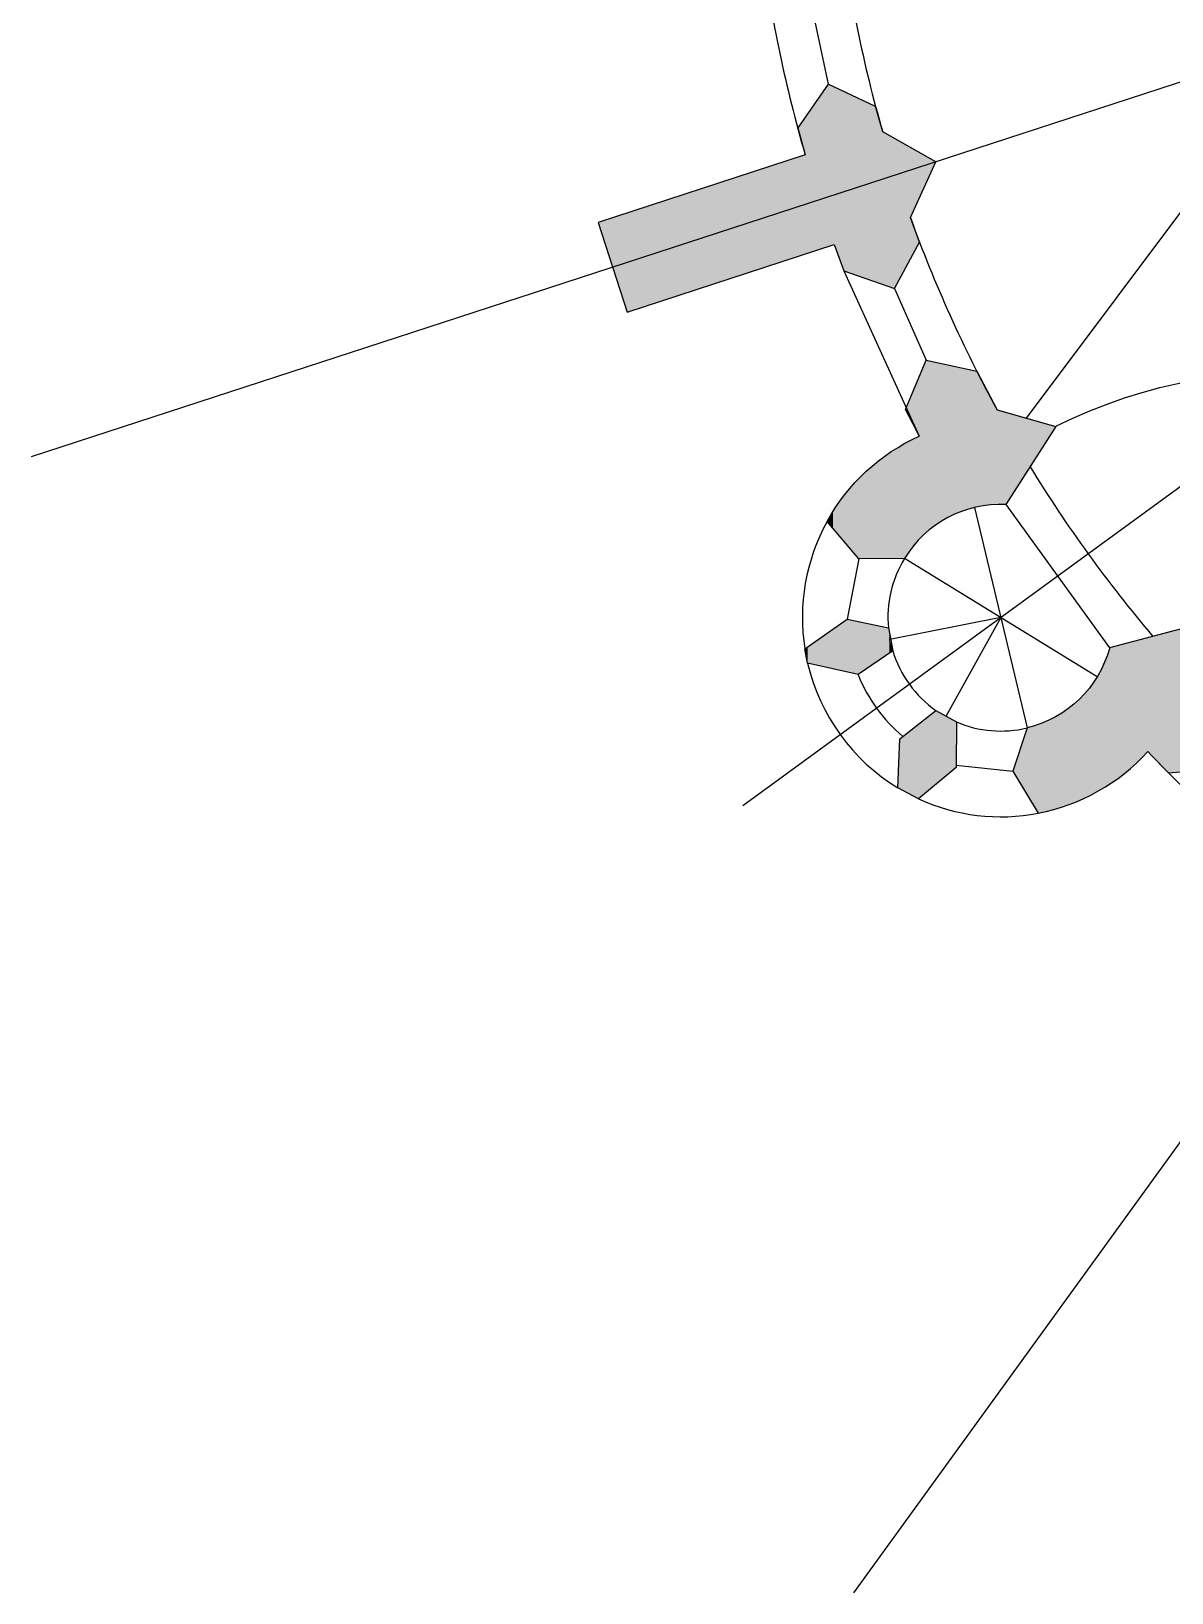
# Model space of a CAD drawing. Extents: x 146 to 208, y -275 to -29.
# Drawn here: x 149.75 to 166.88, y -188.37 to -164.92 of the extents above; entities that cross this region are included whole.
import ezdxf

# ---------------------------------------------------------------- set-up
doc = ezdxf.new("R2010")
doc.units = 0
for name, color, linetype in [('BASE_PLAN', 7, 'CONTINUOUS'), ('LINE_OF_SYMMETRY', 7, 'CONTINUOUS'), ('POCHE', 7, 'CONTINUOUS'), ('VAULT_LINES', 7, 'CONTINUOUS')]:
    doc.layers.add(name, color=color, linetype=linetype)

# ---------------------------------------------------------------- blocks, each defined once
blk = doc.blocks.new('*U69')
at = {"layer": 'POCHE', "linetype": 'CONTINUOUS'}
for points in [[(166.828, -176.055), (166.515, -174.025), (166.828, -173.943)], [(167.25, -176.02), (166.828, -173.943), (167.25, -173.832)], [(166.828, -176.055), (166.828, -173.943), (167.25, -176.02)], [(167.25, -174.742), (167.25, -173.832), (167.287, -173.822)], [(165.923, -176.237), (165.911, -174.28), (165.923, -174.243)], [(165.928, -176.234), (165.923, -174.243), (165.928, -174.228)], [(165.923, -176.237), (165.923, -174.243), (165.928, -176.234)], [(165.943, -176.224), (165.928, -174.228), (165.943, -174.175)], [(165.928, -176.234), (165.928, -174.228), (165.943, -176.224)], [(165.974, -176.204), (165.943, -174.175), (165.974, -174.168)], [(165.943, -176.224), (165.943, -174.175), (165.974, -176.204)], [(166.023, -176.17), (165.974, -174.168), (166.023, -174.154)], [(165.974, -176.204), (165.974, -174.168), (166.023, -176.17)], [(166.072, -176.134), (166.023, -174.154), (166.072, -174.142)], [(166.023, -176.17), (166.023, -174.154), (166.072, -176.134)], [(166.12, -176.098), (166.072, -174.142), (166.12, -174.129)], [(166.072, -176.134), (166.072, -174.142), (166.12, -176.098)], [(166.168, -176.061), (166.12, -174.129), (166.168, -174.116)], [(166.12, -176.098), (166.12, -174.129), (166.168, -176.061)], [(166.214, -176.023), (166.168, -174.116), (166.214, -174.104)], [(166.168, -176.061), (166.168, -174.116), (166.214, -176.023)], [(166.26, -175.984), (166.214, -174.104), (166.26, -174.092)], [(166.214, -176.023), (166.214, -174.104), (166.26, -175.984)], [(166.305, -175.944), (166.26, -174.092), (166.305, -174.08)], [(166.26, -175.984), (166.26, -174.092), (166.305, -175.944)], [(166.349, -175.904), (166.305, -174.08), (166.349, -174.069)], [(166.305, -175.944), (166.305, -174.08), (166.349, -175.904)], [(166.392, -175.862), (166.349, -174.069), (166.392, -174.058)], [(166.349, -175.904), (166.349, -174.069), (166.392, -175.862)], [(166.434, -175.82), (166.392, -174.058), (166.434, -174.047)], [(166.392, -175.862), (166.392, -174.058), (166.434, -175.82)], [(166.475, -175.777), (166.434, -174.047), (166.475, -174.036)], [(166.434, -175.82), (166.434, -174.047), (166.475, -175.777)], [(166.515, -175.734), (166.475, -174.036), (166.515, -174.025)], [(166.475, -175.777), (166.475, -174.036), (166.515, -175.734)], [(166.515, -175.734), (166.515, -174.025), (166.828, -176.055)], [(165.825, -176.298), (165.82, -174.494), (165.825, -174.485)], [(165.849, -176.283), (165.825, -174.485), (165.849, -174.434)], [(165.825, -176.298), (165.825, -174.485), (165.849, -176.283)], [(165.872, -176.27), (165.849, -174.434), (165.872, -174.383)], [(165.849, -176.283), (165.849, -174.434), (165.872, -176.27)], [(165.892, -176.257), (165.872, -174.382), (165.892, -174.331)], [(165.872, -176.27), (165.872, -174.383), (165.872, -174.382)], [(165.872, -176.27), (165.872, -174.382), (165.892, -176.257)], [(165.872, -176.27), (165.872, -174.383), (165.872, -176.27)], [(165.911, -176.245), (165.892, -174.331), (165.911, -174.28)], [(165.892, -176.257), (165.892, -174.331), (165.911, -176.245)], [(165.911, -176.245), (165.911, -174.28), (165.923, -176.237)], [(165.71, -176.363), (165.677, -174.729), (165.71, -174.682)], [(165.715, -176.36), (165.71, -174.682), (165.715, -174.674)], [(165.71, -176.363), (165.71, -174.682), (165.715, -176.36)], [(165.741, -176.346), (165.715, -174.674), (165.741, -174.634)], [(165.715, -176.36), (165.715, -174.674), (165.741, -176.346)], [(165.768, -176.331), (165.741, -174.634), (165.768, -174.59)], [(165.741, -176.346), (165.741, -174.634), (165.768, -176.331)], [(165.771, -176.329), (165.768, -174.59), (165.771, -174.585)], [(165.768, -176.331), (165.768, -174.59), (165.771, -176.329)], [(165.799, -176.313), (165.771, -174.585), (165.799, -174.535)], [(165.771, -176.329), (165.771, -174.585), (165.799, -176.313)], [(165.82, -176.301), (165.799, -174.535), (165.82, -174.494)], [(165.799, -176.313), (165.799, -174.535), (165.82, -176.301)], [(165.82, -176.301), (165.82, -174.494), (165.825, -176.298)], [(165.487, -176.47), (165.445, -174.987), (165.487, -174.947)], [(165.497, -176.466), (165.487, -174.947), (165.497, -174.937)], [(165.487, -176.47), (165.487, -174.947), (165.497, -176.466)], [(165.528, -176.452), (165.497, -174.937), (165.528, -174.906)], [(165.497, -176.466), (165.497, -174.937), (165.528, -176.452)], [(165.553, -176.441), (165.528, -174.906), (165.553, -174.88)], [(165.528, -176.452), (165.528, -174.906), (165.553, -176.441)], [(165.568, -176.434), (165.553, -174.88), (165.568, -174.863)], [(165.553, -176.441), (165.553, -174.88), (165.568, -176.434)], [(165.606, -176.416), (165.568, -174.863), (165.606, -174.82)], [(165.568, -176.434), (165.568, -174.863), (165.606, -176.416)], [(165.607, -176.415), (165.606, -174.82), (165.607, -174.818)], [(165.606, -176.416), (165.606, -174.82), (165.607, -176.415)], [(165.642, -176.398), (165.607, -174.818), (165.642, -174.775)], [(165.607, -176.415), (165.607, -174.818), (165.642, -176.398)], [(165.661, -176.388), (165.642, -174.775), (165.661, -174.749)], [(165.642, -176.398), (165.642, -174.775), (165.661, -176.388)], [(165.677, -176.38), (165.661, -174.749), (165.677, -174.729)], [(165.661, -176.388), (165.661, -174.749), (165.677, -176.38)], [(165.677, -176.38), (165.677, -174.729), (165.71, -176.363)], [(167.25, -176.02), (167.25, -174.742), (167.628, -175.989)], [(167.628, -175.989), (167.25, -174.742), (167.628, -175.134)], [(165.159, -176.59), (165.117, -175.219), (165.159, -175.196)], [(165.167, -176.588), (165.159, -175.196), (165.167, -175.191)], [(165.159, -176.59), (165.159, -175.196), (165.167, -176.588)], [(165.216, -176.572), (165.167, -175.191), (165.216, -175.161)], [(165.167, -176.588), (165.167, -175.191), (165.216, -176.572)], [(165.264, -176.556), (165.216, -175.161), (165.264, -175.13)], [(165.216, -176.572), (165.216, -175.161), (165.216, -176.572)], [(165.216, -176.572), (165.216, -175.161), (165.216, -175.161)], [(165.216, -176.572), (165.216, -175.161), (165.264, -176.556)], [(165.273, -176.553), (165.264, -175.13), (165.273, -175.123)], [(165.264, -176.556), (165.264, -175.13), (165.273, -176.553)], [(165.311, -176.54), (165.273, -175.123), (165.311, -175.096)], [(165.273, -176.553), (165.273, -175.123), (165.311, -176.54)], [(165.33, -176.533), (165.311, -175.096), (165.33, -175.082)], [(165.311, -176.54), (165.311, -175.096), (165.33, -176.533)], [(165.357, -176.523), (165.33, -175.082), (165.357, -175.061)], [(165.33, -176.533), (165.33, -175.082), (165.357, -176.523)], [(165.386, -176.512), (165.357, -175.061), (165.386, -175.037)], [(165.357, -176.523), (165.357, -175.061), (165.386, -176.512)], [(165.402, -176.506), (165.386, -175.037), (165.402, -175.025)], [(165.386, -176.512), (165.386, -175.037), (165.402, -176.506)], [(165.442, -176.49), (165.402, -175.025), (165.442, -174.989)], [(165.402, -176.506), (165.402, -175.025), (165.442, -176.49)], [(165.445, -176.488), (165.442, -174.989), (165.445, -174.987)], [(165.442, -176.49), (165.442, -174.989), (165.445, -176.488)], [(165.445, -176.488), (165.445, -174.987), (165.487, -176.47)], [(167.628, -175.989), (167.628, -175.134), (167.705, -175.213)], [(164.704, -176.386), (164.488, -176.031), (164.704, -175.379)], [(164.756, -176.472), (164.704, -175.379), (164.756, -175.365)], [(164.704, -176.386), (164.704, -175.379), (164.756, -176.472)], [(164.809, -176.558), (164.756, -175.365), (164.809, -175.35)], [(164.756, -176.472), (164.756, -175.365), (164.809, -176.558)], [(164.861, -176.644), (164.809, -175.35), (164.861, -175.333)], [(164.809, -176.558), (164.809, -175.35), (164.861, -176.644)], [(164.871, -176.661), (164.861, -175.333), (164.871, -175.329)], [(164.861, -176.644), (164.861, -175.333), (164.871, -176.661)], [(164.913, -176.652), (164.871, -175.329), (164.913, -175.314)], [(164.871, -176.661), (164.871, -175.329), (164.913, -176.652)], [(164.929, -176.649), (164.913, -175.314), (164.929, -175.307)], [(164.913, -176.652), (164.913, -175.314), (164.929, -176.649)], [(164.965, -176.641), (164.929, -175.307), (164.965, -175.293)], [(164.929, -176.649), (164.929, -175.307), (164.965, -176.641)], [(164.987, -176.636), (164.965, -175.293), (164.987, -175.283)], [(164.965, -176.641), (164.965, -175.293), (164.987, -176.636)], [(165.016, -176.629), (164.987, -175.283), (165.016, -175.27)], [(164.987, -176.636), (164.987, -175.283), (165.016, -176.629)], [(165.044, -176.622), (165.016, -175.27), (165.044, -175.257)], [(165.016, -176.629), (165.016, -175.27), (165.044, -176.622)], [(165.067, -176.616), (165.044, -175.257), (165.067, -175.246)], [(165.044, -176.622), (165.044, -175.257), (165.067, -176.616)], [(165.102, -176.606), (165.067, -175.246), (165.102, -175.228)], [(165.067, -176.616), (165.067, -175.246), (165.102, -176.606)], [(165.117, -176.602), (165.102, -175.228), (165.117, -175.219)], [(165.102, -176.606), (165.102, -175.228), (165.117, -176.602)], [(165.117, -176.602), (165.117, -175.219), (165.159, -176.59)]]:
    blk.add_solid(points, dxfattribs=at)
blk = doc.blocks.new('*U70')
at = {"layer": 'POCHE', "linetype": 'CONTINUOUS'}
for points in [[(163.335, -176.227), (163.073, -175.321), (163.335, -175.117)], [(163.335, -176.227), (163.335, -175.117), (163.371, -176.197)], [(163.371, -176.197), (163.335, -175.117), (163.371, -175.141)], [(163.371, -176.197), (163.371, -175.141), (163.408, -176.166)], [(163.408, -176.166), (163.371, -175.141), (163.408, -175.165)], [(163.408, -176.166), (163.408, -175.165), (163.446, -176.135)], [(163.446, -176.135), (163.408, -175.165), (163.446, -175.188)], [(163.446, -176.135), (163.446, -175.188), (163.484, -176.103)], [(163.484, -176.103), (163.446, -175.188), (163.484, -175.21)], [(162.994, -176.407), (162.916, -175.444), (162.994, -175.383)], [(163.073, -176.445), (162.994, -175.383), (163.073, -175.321)], [(162.994, -176.407), (162.994, -175.383), (163.073, -176.445)], [(163.073, -176.445), (163.073, -175.321), (163.335, -176.227)], [(163.484, -176.103), (163.484, -175.21), (163.523, -176.071)], [(163.523, -176.071), (163.484, -175.21), (163.523, -175.231)], [(163.523, -176.071), (163.523, -175.231), (163.562, -176.038)], [(163.562, -176.038), (163.523, -175.231), (163.562, -175.251)], [(163.562, -176.038), (163.562, -175.251), (163.602, -176.005)], [(163.602, -176.005), (163.562, -175.251), (163.602, -175.27)], [(163.602, -176.005), (163.602, -175.27), (163.637, -175.975)], [(163.637, -175.975), (163.602, -175.27), (163.637, -175.286)], [(163.637, -175.975), (163.637, -175.286), (163.642, -175.288)], [(162.792, -176.297), (162.764, -176.281), (162.792, -175.541)], [(162.839, -176.325), (162.792, -175.541), (162.839, -175.504)], [(162.792, -176.297), (162.792, -175.541), (162.839, -176.325)], [(162.916, -176.368), (162.839, -175.504), (162.916, -175.444)], [(162.839, -176.325), (162.839, -175.504), (162.916, -176.368)], [(162.916, -176.368), (162.916, -175.444), (162.994, -176.407)]]:
    blk.add_solid(points, dxfattribs=at)
blk = doc.blocks.new('*U71')
at = {"layer": 'POCHE', "linetype": 'CONTINUOUS'}
for points in [[(162.003, -174.541), (161.408, -174.164), (162.003, -173.748)], [(162.003, -174.541), (162.003, -173.748), (162.165, -174.577)], [(162.165, -174.577), (162.003, -173.748), (162.165, -173.782)], [(162.165, -174.577), (162.165, -173.782), (162.62, -174.269)], [(162.62, -174.269), (162.165, -173.782), (162.62, -173.878)], [(162.62, -174.269), (162.62, -173.878), (162.625, -174.265)], [(162.625, -174.265), (162.62, -173.878), (162.625, -173.922)], [(162.625, -174.265), (162.625, -173.922), (162.63, -174.262)], [(162.63, -174.262), (162.625, -173.922), (162.63, -173.965)], [(162.63, -174.262), (162.63, -173.965), (162.637, -174.257)], [(162.637, -174.257), (162.63, -173.965), (162.637, -174.009)], [(162.637, -174.257), (162.637, -174.009), (162.645, -174.252)], [(162.645, -174.252), (162.637, -174.009), (162.645, -174.052)], [(161.375, -174.247), (161.366, -174.193), (161.375, -174.187)], [(161.385, -174.301), (161.375, -174.187), (161.385, -174.18)], [(161.375, -174.247), (161.375, -174.187), (161.385, -174.301)], [(161.396, -174.354), (161.385, -174.18), (161.396, -174.172)], [(161.385, -174.301), (161.385, -174.18), (161.396, -174.354)], [(161.408, -174.408), (161.396, -174.172), (161.408, -174.164)], [(161.396, -174.354), (161.396, -174.172), (161.408, -174.408)], [(161.408, -174.408), (161.408, -174.164), (162.003, -174.541)], [(162.645, -174.252), (162.645, -174.052), (162.654, -174.245)], [(162.654, -174.245), (162.645, -174.052), (162.654, -174.095)], [(162.654, -174.245), (162.654, -174.095), (162.664, -174.239)], [(162.664, -174.239), (162.654, -174.095), (162.664, -174.138)], [(162.664, -174.239), (162.664, -174.138), (162.675, -174.231)], [(162.675, -174.231), (162.664, -174.138), (162.675, -174.18)], [(162.675, -174.231), (162.675, -174.18), (162.688, -174.223)]]:
    blk.add_solid(points, dxfattribs=at)
blk = doc.blocks.new('*U72')
at = {"layer": 'POCHE', "linetype": 'CONTINUOUS'}
for points in [[(163.141, -172.489), (163.101, -170.064), (163.141, -169.967)], [(163.183, -172.45), (163.141, -169.967), (163.183, -169.866)], [(163.141, -172.489), (163.141, -169.967), (163.183, -172.45)], [(163.188, -172.446), (163.183, -169.866), (163.188, -169.854)], [(163.183, -172.45), (163.183, -169.866), (163.188, -172.446)], [(163.188, -172.446), (163.188, -169.854), (163.227, -172.413)], [(163.227, -172.413), (163.188, -169.854), (163.227, -169.862)], [(163.227, -172.413), (163.227, -169.862), (163.271, -172.377)], [(163.271, -172.377), (163.227, -169.862), (163.271, -169.872)], [(163.271, -172.377), (163.271, -169.872), (163.317, -172.342)], [(163.317, -172.342), (163.271, -169.872), (163.317, -169.882)], [(163.317, -172.342), (163.317, -169.882), (163.365, -172.309)], [(163.365, -172.309), (163.317, -169.882), (163.365, -169.893)], [(163.365, -172.309), (163.365, -169.893), (163.413, -172.278)], [(163.413, -172.278), (163.365, -169.893), (163.413, -169.903)], [(163.413, -172.278), (163.413, -169.903), (163.463, -172.248)], [(163.463, -172.248), (163.413, -169.903), (163.463, -169.914)], [(163.463, -172.248), (163.463, -169.914), (163.514, -172.22)], [(163.514, -172.22), (163.463, -169.914), (163.514, -169.925)], [(163.514, -172.22), (163.514, -169.925), (163.565, -172.194)], [(163.565, -172.194), (163.514, -169.925), (163.565, -169.937)], [(163.565, -172.194), (163.565, -169.937), (163.618, -172.169)], [(163.618, -172.169), (163.565, -169.937), (163.618, -169.948)], [(163.618, -172.169), (163.618, -169.948), (163.671, -172.146)], [(163.671, -172.146), (163.618, -169.948), (163.671, -169.96)], [(163.671, -172.146), (163.671, -169.96), (163.725, -172.125)], [(163.725, -172.125), (163.671, -169.96), (163.725, -169.972)], [(163.725, -172.125), (163.725, -169.972), (163.779, -172.106)], [(163.779, -172.106), (163.725, -169.972), (163.779, -169.984)], [(163.779, -172.106), (163.779, -169.984), (163.834, -172.089)], [(163.834, -172.089), (163.779, -169.984), (163.834, -169.996)], [(163.834, -172.089), (163.834, -169.996), (163.889, -172.074)], [(163.889, -172.074), (163.834, -169.996), (163.889, -170.008)], [(163.889, -172.074), (163.889, -170.008), (163.944, -172.061)], [(163.944, -172.061), (163.889, -170.008), (163.944, -170.02)], [(163.944, -172.061), (163.944, -170.02), (163.947, -172.061)], [(163.947, -172.061), (163.944, -170.02), (163.947, -170.02)], [(163.947, -172.061), (163.947, -170.02), (164, -172.05)], [(164, -172.05), (163.947, -170.02), (164, -170.122)], [(163.085, -170.996), (162.878, -170.598), (163.085, -170.1)], [(163.101, -172.529), (163.085, -170.1), (163.101, -170.064)], [(163.085, -172.545), (163.085, -170.1), (163.101, -172.529)], [(163.101, -172.529), (163.101, -170.064), (163.141, -172.489)], [(164, -172.05), (164, -170.122), (164.056, -172.04)], [(164.056, -172.04), (164, -170.122), (164.056, -170.227)], [(164.056, -172.04), (164.056, -170.227), (164.111, -172.033)], [(164.111, -172.033), (164.056, -170.227), (164.111, -170.333)], [(164.111, -172.033), (164.111, -170.333), (164.167, -172.027)], [(164.167, -172.027), (164.111, -170.333), (164.167, -170.438)], [(164.167, -172.027), (164.167, -170.438), (164.222, -172.023)], [(164.222, -172.023), (164.167, -170.438), (164.222, -170.543)], [(164.222, -172.023), (164.222, -170.543), (164.252, -172.022)], [(164.252, -172.022), (164.222, -170.543), (164.252, -170.6)], [(164.252, -172.022), (164.252, -170.6), (164.277, -172.022)], [(164.277, -172.022), (164.252, -170.6), (164.277, -170.607)], [(164.277, -172.022), (164.277, -170.607), (164.331, -172.021)], [(164.331, -172.021), (164.277, -170.607), (164.331, -170.623)], [(164.331, -172.021), (164.331, -170.623), (164.386, -172.023)], [(164.386, -172.023), (164.331, -170.623), (164.386, -170.638)], [(164.386, -172.023), (164.386, -170.638), (165.135, -170.85)], [(162.719, -172.836), (162.669, -171.226), (162.719, -171.194)], [(162.77, -172.835), (162.719, -171.194), (162.77, -171.162)], [(162.719, -172.836), (162.719, -171.194), (162.77, -172.835)], [(162.821, -172.835), (162.77, -171.162), (162.821, -171.132)], [(162.77, -172.835), (162.77, -171.162), (162.821, -172.835)], [(162.863, -172.835), (162.821, -171.132), (162.863, -171.108)], [(162.821, -172.835), (162.821, -171.132), (162.863, -172.835)], [(162.873, -172.817), (162.863, -171.108), (162.873, -171.102)], [(162.863, -172.835), (162.863, -171.108), (162.873, -172.817)], [(162.892, -172.789), (162.873, -171.102), (162.892, -171.092)], [(162.873, -172.817), (162.873, -171.102), (162.892, -172.789)], [(162.922, -172.743), (162.892, -171.092), (162.922, -171.076)], [(162.892, -172.789), (162.892, -171.092), (162.922, -172.743)], [(162.926, -172.739), (162.922, -171.076), (162.926, -171.074)], [(162.922, -172.743), (162.922, -171.076), (162.926, -172.739)], [(162.955, -172.699), (162.926, -171.074), (162.955, -171.059)], [(162.926, -172.739), (162.926, -171.074), (162.955, -172.699)], [(162.979, -172.668), (162.955, -171.059), (162.979, -171.047)], [(162.955, -172.699), (162.955, -171.059), (162.979, -172.668)], [(162.989, -172.655), (162.979, -171.047), (162.989, -171.042)], [(162.979, -172.668), (162.979, -171.047), (162.989, -172.655)], [(163.024, -172.612), (162.989, -171.042), (163.024, -171.025)], [(162.989, -172.655), (162.989, -171.042), (163.024, -172.612)], [(163.032, -172.604), (163.024, -171.025), (163.032, -171.021)], [(163.024, -172.612), (163.024, -171.025), (163.032, -172.604)], [(163.062, -172.57), (163.032, -171.021), (163.062, -171.007)], [(163.032, -172.604), (163.032, -171.021), (163.062, -172.57)], [(163.085, -172.545), (163.062, -171.007), (163.085, -170.996)], [(163.062, -172.57), (163.062, -171.007), (163.085, -172.545)], [(162.379, -172.838), (162.334, -171.484), (162.379, -171.444)], [(162.426, -172.838), (162.379, -171.444), (162.426, -171.405)], [(162.379, -172.838), (162.379, -171.444), (162.426, -172.838)], [(162.473, -172.837), (162.426, -171.405), (162.473, -171.367)], [(162.426, -172.838), (162.426, -171.405), (162.473, -172.837)], [(162.521, -172.837), (162.473, -171.367), (162.521, -171.331)], [(162.473, -172.837), (162.473, -171.367), (162.521, -172.837)], [(162.569, -172.837), (162.521, -171.331), (162.569, -171.295)], [(162.521, -172.837), (162.521, -171.331), (162.569, -172.837)], [(162.619, -172.836), (162.569, -171.295), (162.619, -171.26)], [(162.569, -172.837), (162.569, -171.295), (162.619, -172.836)], [(162.669, -172.836), (162.619, -171.26), (162.669, -171.226)], [(162.619, -172.836), (162.619, -171.26), (162.669, -172.836)], [(162.669, -172.836), (162.669, -171.226), (162.719, -172.836)], [(162.159, -172.818), (162.118, -171.696), (162.159, -171.652)], [(162.178, -172.839), (162.159, -171.652), (162.178, -171.633)], [(162.159, -172.818), (162.159, -171.652), (162.178, -172.839)], [(162.202, -172.839), (162.178, -171.633), (162.202, -171.609)], [(162.178, -172.839), (162.178, -171.633), (162.202, -172.839)], [(162.245, -172.839), (162.202, -171.609), (162.245, -171.566)], [(162.202, -172.839), (162.202, -171.609), (162.245, -172.839)], [(162.289, -172.838), (162.245, -171.566), (162.289, -171.524)], [(162.245, -172.839), (162.245, -171.566), (162.289, -172.838)], [(162.334, -172.838), (162.289, -171.524), (162.334, -171.484)], [(162.289, -172.838), (162.289, -171.524), (162.334, -172.838)], [(162.334, -172.838), (162.334, -171.484), (162.379, -172.838)], [(161.962, -172.586), (161.925, -171.928), (161.962, -171.88)], [(161.999, -172.63), (161.962, -171.88), (161.999, -171.833)], [(161.962, -172.586), (161.962, -171.88), (161.999, -172.63)], [(162.038, -172.676), (161.999, -171.833), (162.038, -171.787)], [(161.999, -172.63), (161.999, -171.833), (162.038, -172.676)], [(162.077, -172.722), (162.038, -171.787), (162.077, -171.741)], [(162.038, -172.676), (162.038, -171.787), (162.077, -172.722)], [(162.118, -172.769), (162.077, -171.741), (162.118, -171.696)], [(162.077, -172.722), (162.077, -171.741), (162.118, -172.769)], [(162.118, -172.769), (162.118, -171.696), (162.159, -172.818)], [(161.79, -172.385), (161.759, -172.176), (161.79, -172.125)], [(161.822, -172.423), (161.79, -172.125), (161.822, -172.075)], [(161.79, -172.385), (161.79, -172.125), (161.822, -172.423)], [(161.856, -172.462), (161.822, -172.075), (161.856, -172.026)], [(161.822, -172.423), (161.822, -172.075), (161.856, -172.462)], [(161.89, -172.502), (161.856, -172.026), (161.89, -171.977)], [(161.856, -172.462), (161.856, -172.026), (161.89, -172.502)], [(161.925, -172.544), (161.89, -171.977), (161.925, -171.928)], [(161.89, -172.502), (161.89, -171.977), (161.925, -172.544)], [(161.925, -172.544), (161.925, -171.928), (161.962, -172.586)], [(161.729, -172.313), (161.7, -172.279), (161.729, -172.227)], [(161.759, -172.348), (161.729, -172.227), (161.759, -172.176)], [(161.729, -172.313), (161.729, -172.227), (161.759, -172.348)], [(161.759, -172.348), (161.759, -172.176), (161.79, -172.385)]]:
    blk.add_solid(points, dxfattribs=at)
blk = doc.blocks.new('*U74')
at = {"layer": 'POCHE', "linetype": 'CONTINUOUS'}
for points in [[(161.717, -168.149), (161.371, -166.206), (161.717, -165.708)], [(161.717, -168.149), (161.717, -165.708), (161.807, -168.12)], [(161.807, -168.12), (161.717, -165.708), (161.807, -165.751)], [(161.807, -168.12), (161.807, -165.751), (161.954, -168.516)], [(161.954, -168.516), (161.807, -165.751), (161.954, -165.821)], [(161.954, -168.516), (161.954, -165.821), (162.429, -168.681)], [(162.429, -168.681), (161.954, -165.821), (162.429, -166.047)], [(162.429, -168.681), (162.429, -166.047), (162.535, -168.717)], [(162.535, -168.717), (162.429, -166.047), (162.535, -166.428)], [(161.371, -166.774), (161.259, -166.368), (161.371, -166.206)], [(161.371, -168.262), (161.371, -166.206), (161.717, -168.149)], [(162.535, -168.717), (162.535, -166.428), (162.711, -168.778)], [(162.711, -168.778), (162.535, -166.428), (162.711, -166.528)], [(162.711, -168.778), (162.711, -166.528), (162.951, -168.337)], [(162.951, -168.337), (162.711, -166.528), (162.951, -166.664)], [(162.951, -167.714), (162.951, -166.664), (163.331, -166.879)], [(161.371, -168.262), (158.7, -167.645), (161.371, -166.774)], [(158.7, -169.134), (158.482, -167.717), (158.7, -167.645)], [(158.7, -169.134), (158.7, -167.645), (161.371, -168.262)], [(158.482, -168.461), (158.264, -167.788), (158.482, -167.717)], [(158.482, -168.461), (158.482, -167.717), (158.7, -169.134)], [(162.951, -168.337), (162.951, -167.714), (163.089, -168.084)]]:
    blk.add_solid(points, dxfattribs=at)

msp = doc.modelspace()

# ---------------------------------------------------------------- linework, layer by layer
at = {"layer": 'BASE_PLAN'}
for p, q in [((182.077, -160.765), (149.749, -171.309)), ((182.077, -160.765), (162.097, -188.369)), ((161.473, -164.557), (161.717, -165.708)), ((164.694, -170.725), (168.673, -165.41)), ((161.717, -165.708), (161.259, -166.368)), ((162.429, -166.047), (161.717, -165.708)), ((162.535, -166.428), (162.429, -166.047)), ((161.259, -166.368), (161.371, -166.774)), ((163.331, -166.879), (162.535, -166.428)), ((161.371, -166.774), (158.264, -167.788)), ((162.951, -167.714), (163.331, -166.879)), ((158.264, -167.788), (158.7, -169.134)), ((163.089, -168.084), (162.951, -167.714)), ((158.7, -169.134), (161.807, -168.12)), ((161.807, -168.12), (161.954, -168.516)), ((162.711, -168.778), (163.089, -168.084)), ((161.954, -168.516), (163.085, -170.996)), ((161.954, -168.516), (162.711, -168.778)), ((162.711, -168.778), (163.188, -169.854)), ((162.878, -170.598), (163.188, -169.854)), ((163.188, -169.854), (163.947, -170.02)), ((163.947, -170.02), (164.252, -170.6)), ((163.041, -170.911), (162.878, -170.598)), ((164.252, -170.6), (165.135, -170.85)), ((163.085, -170.996), (163.041, -170.911)), ((165.135, -170.85), (164.386, -172.023)), ((164.386, -172.023), (165.943, -174.175)), ((162.178, -172.839), (161.7, -172.279)), ((162.178, -172.839), (162.003, -173.748)), ((162.863, -172.835), (162.178, -172.839)), ((161.366, -174.193), (162.003, -173.748)), ((162.003, -173.748), (162.62, -173.878)), ((162.62, -173.878), (162.688, -174.223)), ((167.287, -173.822), (165.943, -174.175)), ((161.408, -174.408), (161.366, -174.193)), ((162.688, -174.223), (162.165, -174.577)), ((162.165, -174.577), (161.408, -174.408)), ((162.792, -175.541), (163.335, -175.117)), ((163.335, -175.117), (163.642, -175.288)), ((163.642, -175.288), (163.637, -175.975)), ((164.704, -175.379), (164.488, -176.031)), ((162.764, -176.281), (162.792, -175.541)), ((166.515, -175.734), (166.581, -175.803)), ((166.581, -175.803), (166.828, -176.055)), ((163.637, -175.975), (163.073, -176.445)), ((163.637, -175.938), (164.488, -176.031)), ((164.488, -176.031), (164.871, -176.661)), ((166.828, -176.055), (167.628, -175.989)), ((163.073, -176.445), (162.764, -176.281))]:
    msp.add_line(p, q, dxfattribs=at)
for centre, radius, start, end in [((182.222, -160.766), 20.485, 187.1749, 196.0443), ((182.23, -160.766), 21.707, 187.7491, 196.0674), ((182.194, -160.776), 20.455, 199.8272, 208.7052), ((182.159, -160.796), 20.415, 211.4771, 220.3168), ((164.31, -173.715), 1.694, 87.4331, 148.6714), ((164.33, -173.723), 3.001, 151.2242, 189.0138), ((164.32, -173.723), 1.707, 148.6288, 185.1979), ((164.315, -173.726), 1.702, 196.9765, 234.8174), ((164.32, -173.727), 2.99, 193.1486, 238.6408), ((164.318, -173.727), 2.314, 201.5649, 230.2289), ((164.309, -173.736), 1.69, 246.7514, 283.5293), ((164.306, -173.738), 2.977, 280.9358, 317.8902), ((182.126, -160.832), 21.582, 223.669, 232.0194), ((164.309, -173.745), 2.969, 245.41, 280.9173)]:
    msp.add_arc(centre, radius, start, end, dxfattribs=at)
at = {"layer": 'BASE_PLAN', "extrusion": (0, 0, -1)}
for centre, radius, start, end in [((-168.676, -177.977), 7.959, 63.5806, 126.9285), ((-164.315, -173.715), 2.984, 28.7652, 65.6592), ((-164.305, -173.727), 1.699, 195.2929, 256.4149)]:
    msp.add_arc(centre, radius, start, end, dxfattribs=at)
at = {"layer": 'LINE_OF_SYMMETRY'}
msp.add_line((182.077, -160.765), (160.433, -176.55), dxfattribs=at)
at = {"layer": 'VAULT_LINES'}
for p, q in [((163.913, -172.068), (164.704, -175.379)), ((165.755, -174.612), (162.863, -172.835)), ((164.309, -173.723), (162.645, -174.052)), ((164.309, -173.723), (163.483, -175.21))]:
    msp.add_line(p, q, dxfattribs=at)

# ---------------------------------------------------------------- block references
at = {"layer": 'POCHE'}
for name in ['*U74', '*U72', '*U71', '*U69', '*U70']:
    msp.add_blockref(name, (0, 0), dxfattribs=at)

doc.saveas('drawing.dxf')
